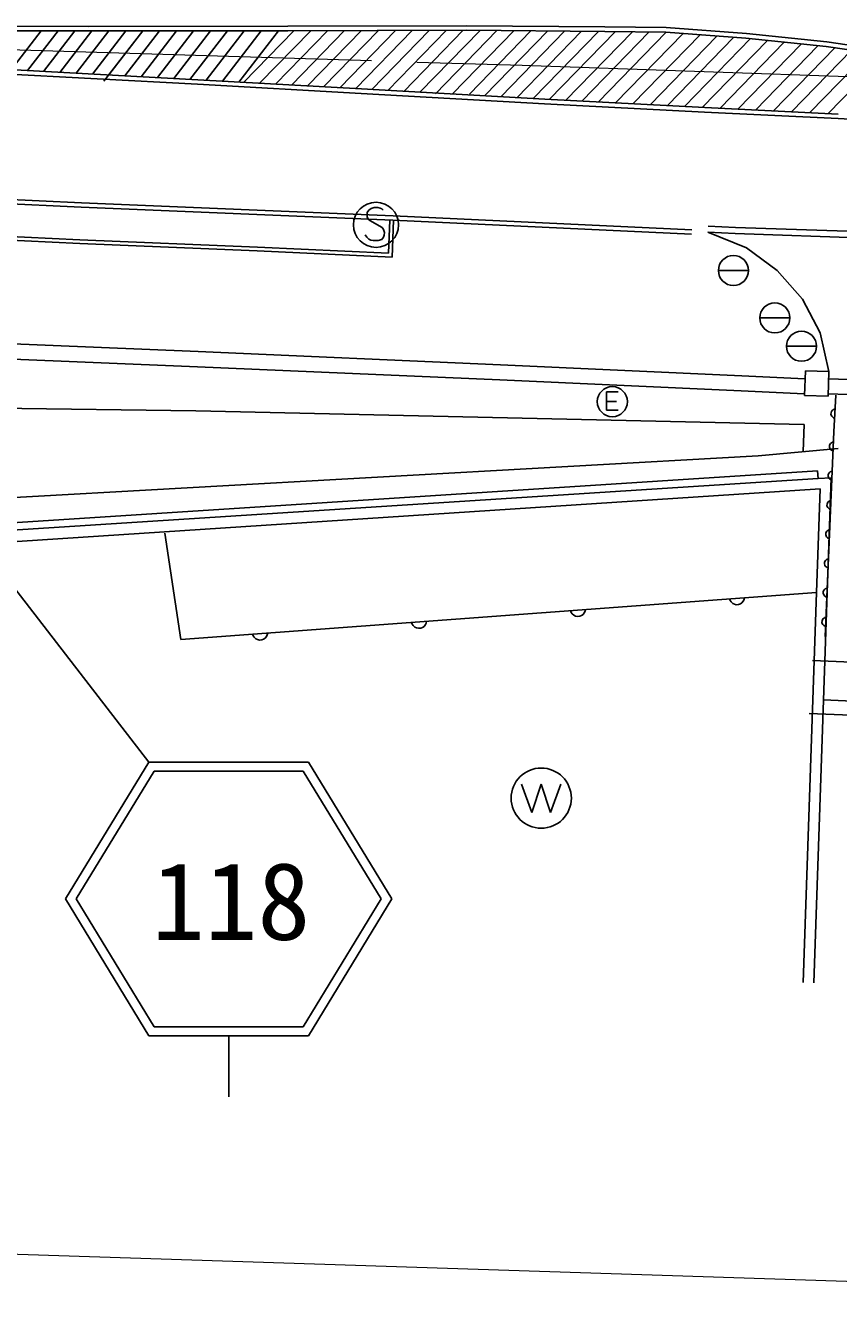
# Model space of a CAD drawing. Units: millimetres, scale not verified. Extents: x 39992 to 679863, y 19996 to 379924.
# Drawn here: x 306487 to 333352, y 248144 to 290770 of the extents above; entities that cross this region are included whole.
import ezdxf
from ezdxf.enums import TextEntityAlignment as Align

# ---------------------------------------------------------------- set-up
doc = ezdxf.new("R2010")
doc.units = ezdxf.units.MM
doc.header["$LTSCALE"] = 999.799
doc.linetypes.add('CHAIN', pattern=[18.5, 12, -1.5, 3.5, -1.5])
for name, color, linetype, lineweight in [('M-BGD', 7, 'Continuous', 25), ('M-BMK', 2, 'CHAIN', 13), ('M-STR-HTXT', 7, 'Continuous', 13), ('M-STR-STRC', 7, 'Continuous', 25)]:
    doc.layers.add(name, color=color, linetype=linetype, lineweight=lineweight)
doc.styles.add('ＭＳ ゴシック', font='')
doc.styles.get('ＭＳ ゴシック').set_extended_font_data('MS Gothic')

msp = doc.modelspace()

# ---------------------------------------------------------------- linework, layer by layer
at = {"layer": 'M-BGD'}
for p, q in [((304423.7, 290761.2), (308563.7, 290750.1)), ((308563.7, 290750.1), (315150.7, 290753.4)), ((315150.7, 290753.4), (321065.6, 290769.8)), ((321065.6, 290769.8), (325636.4, 290735.6)), ((325636.4, 290735.6), (327659.9, 290709.8)), ((327659.9, 290709.8), (330314.7, 290513.1)), ((304423.3, 290611.2), (308563.8, 290600.2)), ((306000.6, 289316.9), (306993.7, 290604.6)), ((306539.3, 289287.9), (307553.6, 290603.1)), ((307077.9, 289258.9), (308113.5, 290601.7)), ((307616.6, 289229.9), (308673.3, 290600.2)), ((308153.9, 289201), (309233.2, 290600.5)), ((308563.8, 290600.2), (315151.1, 290603.4)), ((308691.3, 289172.1), (309793.1, 290600.8)), ((309069.8, 288937.1), (310353, 290601)), ((309228.7, 289143.2), (310353, 290601)), ((309766.1, 289114.3), (310912.9, 290601.3)), ((310303.4, 289085.4), (311472.8, 290601.6)), ((310840.8, 289056.4), (312032.7, 290601.9)), ((311378.2, 289027.5), (312592.6, 290602.1)), ((311915.6, 288998.6), (313152.4, 290602.4)), ((312452.5, 288969.1), (313712.3, 290602.7)), ((312989, 288939), (314272.2, 290603)), ((313533.6, 288908.5), (314840.6, 290603.2)), ((315348.3, 290604.7), (313689.5, 288899.8)), ((315908.2, 290606.3), (314218.9, 288870.2)), ((316468.1, 290607.9), (314748.4, 288840.5)), ((315151.1, 290603.4), (321064.4, 290619.9)), ((317027.9, 290609.5), (315277.9, 288810.8)), ((317587.8, 290611.1), (315807.4, 288781.2)), ((318147.7, 290612.7), (316336.8, 288751.5)), ((318707.6, 290614.2), (316866.3, 288721.9)), ((319267.5, 290615.8), (317395.8, 288692.2)), ((319827.4, 290617.4), (317925.2, 288662.5)), ((320387.3, 290619.1), (318454.6, 288632.8)), ((320947.1, 290620.8), (318983.9, 288603)), ((321507, 290616.4), (319518.8, 288573)), ((322066.9, 290612), (320034.9, 288523.6)), ((322626.7, 290607.5), (320594.8, 288519.2)), ((321064.4, 290619.9), (325634.5, 290585.6)), ((323186.6, 290603.1), (321154.7, 288514.8)), ((323746.5, 290598.7), (321658.6, 288452.8)), ((324306.4, 290594.3), (322193.5, 288422.8)), ((324866.2, 290589.9), (322728.4, 288392.7)), ((325426.1, 290585.5), (323263.4, 288362.7)), ((325986, 290581), (323798.9, 288333.3)), ((326545.8, 290573.7), (324338.7, 288305.3)), ((327105.6, 290566.4), (324878.5, 288277.4)), ((327665.5, 290559), (325418.3, 288249.4)), ((325634.5, 290585.6), (327653.4, 290559.9)), ((328223.8, 290516.6), (325989.1, 288219.9)), ((328782, 290474.1), (326559.9, 288190.3)), ((329340.3, 290431.7), (327130.7, 288160.8)), ((327653.4, 290559.9), (330301.3, 290363.7)), ((329898.6, 290389.3), (327701.5, 288131.2)), ((330456.9, 290346.8), (328272.3, 288101.7)), ((331013.5, 290286.6), (328858.1, 288071.3)), ((330301.3, 290363.7), (332957.6, 290086.7)), ((330314.7, 290513.1), (332976.2, 290235.5)), ((331570.1, 290226.3), (329445.4, 288042.6)), ((332126.8, 290166.1), (330033, 288014.2)), ((332683.4, 290105.8), (330620.5, 287985.7)), ((333240, 290045.6), (331208.1, 287957.2)), ((333789.9, 289965.6), (331807.6, 287928.2)), ((334344, 289884.9), (332411.6, 287898.9)), ((332957.6, 290086.7), (337693.7, 289397.5)), ((332976.2, 290235.5), (337716.6, 289545.7)), ((334898, 289804.3), (333015.6, 287869.7)), ((312168.5, 288834.8), (305093.6, 289215.5)), ((312176.5, 288984.6), (305101.6, 289365.3)), ((317575.3, 288531.9), (312168.5, 288834.8)), ((317583.7, 288681.7), (312176.5, 288984.6)), ((323652.5, 288340.8), (317583.7, 288681.7)), ((323644.1, 288191.1), (317575.3, 288531.9)), ((328928.8, 287917.5), (323644.1, 288191.1)), ((328936.6, 288067.3), (323652.5, 288340.8)), ((333347.4, 287703.4), (328928.8, 287917.5)), ((333354.7, 287853.2), (328936.6, 288067.3)), ((336223.4, 287546.9), (333347.4, 287703.4)), ((308327, 284918.2), (302591, 285190.2)), ((308319.9, 284768.4), (302585, 285040.3)), ((318624.8, 284339.8), (308320.8, 284768.4)), ((318631, 284489.7), (308327, 284918.2)), ((318008.8, 284759.9), (317911.4, 284733.6)), ((318125.1, 284759.9), (318008.8, 284759.9)), ((318203.8, 284744.9), (318125.1, 284759.9)), ((318260, 284718.6), (318203.8, 284744.9)), ((317780.1, 284594.9), (317776.4, 284508.7)), ((317776.4, 284508.7), (317780.1, 284452.4)), ((317828.9, 284677.4), (317780.1, 284594.9)), ((317780.1, 284452.4), (317810.1, 284377.4)), ((317810.1, 284377.4), (317862.6, 284336.2)), ((317911.4, 284733.6), (317828.9, 284677.4)), ((317862.6, 284336.2), (318271.3, 284100)), ((318301.3, 284673.6), (318260, 284718.6)), ((318527.7, 284343.9), (318482.1, 283251.7)), ((318647.6, 284338.9), (318597, 283126.3)), ((328502.2, 283877.8), (318624, 284339.9)), ((328509.2, 284027.6), (318631, 284489.7)), ((308275.4, 283697), (302540.4, 283968.9)), ((318271.3, 284100), (318316.3, 284032.5)), ((318316.3, 284032.5), (318346.3, 283938.8)), ((318346.3, 283938.8), (318338.8, 283848.8)), ((329042, 283944.5), (330323.9, 283430.2)), ((329947.7, 283906.1), (329042, 283944.5)), ((329956.2, 284105.9), (329050.5, 284144.3)), ((336456.5, 283678.5), (329947.7, 283906.1)), ((336463.5, 283878.3), (329956.2, 284105.9)), ((308270.4, 283577.1), (302535.4, 283849)), ((314138.7, 283333.1), (308270.4, 283577.1)), ((314144.2, 283452.9), (308275.4, 283697)), ((317765.1, 283777.6), (317712.6, 283863.8)), ((317825.1, 283721.3), (317765.1, 283777.6)), ((317896.4, 283687.6), (317825.1, 283721.3)), ((317971.3, 283676.3), (317896.4, 283687.6)), ((318143.8, 283676.3), (317971.3, 283676.3)), ((318260, 283710.1), (318143.8, 283676.3)), ((318312.5, 283777.6), (318260, 283710.1)), ((318338.8, 283848.8), (318312.5, 283777.6)), ((318597, 283126.3), (314138.7, 283333.1)), ((318482.1, 283251.7), (314144.2, 283452.9)), ((330323.9, 283430.2), (331337.3, 282676.5)), ((329390.2, 282679.5), (330385, 282679.5)), ((331337.3, 282676.5), (332166, 281736.5)), ((332166, 281736.5), (332751.6, 280618)), ((330759.5, 281113.3), (331754.3, 281113.3)), ((332751.6, 280618), (333045.2, 279336.6)), ((312189.6, 279997.1), (304205, 280331.6)), ((331640.9, 280176.8), (332635.7, 280176.8)), ((331640.9, 280176.8), (332635.7, 280176.8)), ((312168.7, 279497.6), (304185.7, 279832.1)), ((322181, 279565), (312189.6, 279997.1)), ((322159.4, 279065.6), (312168.7, 279497.6)), ((330163.6, 279199.4), (322181, 279565)), ((332245.6, 279099.4), (330163.6, 279199.4)), ((332266.1, 279360.7), (332240.8, 278545.6)), ((333045.2, 279336.6), (332266.1, 279360.7)), ((333020, 278521.5), (333045.2, 279336.6)), ((330140.7, 278700), (322159.4, 279065.6)), ((333040.9, 279102.1), (340086.7, 278861.3)), ((326077.2, 278669.4), (325687.3, 278669.4)), ((325687.3, 278669.4), (325687.3, 278059.5)), ((332221.6, 278600), (330140.7, 278700)), ((332240.8, 278545.6), (333020, 278521.5)), ((333023.8, 278602.5), (340069.6, 278361.7)), ((333209.8, 277345.8), (333268.5, 278556.5)), ((294143.4, 278278.6), (312112.4, 278046)), ((312112.4, 278046), (332227.6, 277588.8)), ((325687.3, 278344.5), (326017.2, 278344.5)), ((325687.3, 278059.5), (326077.2, 278059.5)), ((333112.9, 277934), (333115.2, 277980.4)), ((333121.7, 277898.3), (333112.9, 277934)), ((333115.2, 277980.4), (333127.4, 278015.1)), ((333127.4, 278015.1), (333146.9, 278047.2)), ((333146.9, 278047.2), (333181.3, 278074.8)), ((333181.3, 278074.8), (333211.4, 278091.4)), ((333211.4, 278091.4), (333246.4, 278100.9)), ((332227.6, 277588.8), (332191.4, 276692.5)), ((333138.1, 277864.4), (333121.7, 277898.3)), ((333169.7, 277834.4), (333138.1, 277864.4)), ((333198, 277815), (333169.7, 277834.4)), ((333231.9, 277801.3), (333198, 277815)), ((332921, 270582.2), (333209.8, 277345.8)), ((330700.7, 276553.6), (333349.8, 276800.4)), ((333063, 276844.8), (333065, 276891.3)), ((333072, 276809.2), (333063, 276844.8)), ((333065, 276891.3), (333077, 276926)), ((333088.6, 276775.4), (333072, 276809.2)), ((333077, 276926), (333096.4, 276958.2)), ((333120.4, 276745.5), (333088.6, 276775.4)), ((333096.4, 276958.2), (333130.6, 276986)), ((333148.8, 276726.3), (333120.4, 276745.5)), ((333130.6, 276986), (333160.6, 277002.8)), ((333182.8, 276712.9), (333148.8, 276726.3)), ((333160.6, 277002.8), (333195.5, 277012.5)), ((303934.3, 275059.2), (330700.7, 276553.6)), ((303834.9, 274199.9), (332670.5, 276055.8)), ((303851, 273950.5), (332686.6, 275806.4)), ((332670.5, 276055.8), (332686.6, 275806.4)), ((332686.6, 275806.4), (333123.8, 275825.5)), ((332983.3, 272026.6), (333123.8, 275825.5)), ((333021.8, 275878.6), (333023.8, 275925)), ((333030.8, 275842.9), (333021.8, 275878.6)), ((333023.8, 275925), (333035.8, 275959.8)), ((333047.4, 275809.2), (333030.8, 275842.9)), ((333035.8, 275959.8), (333055.2, 275992)), ((333079.1, 275779.3), (333047.4, 275809.2)), ((333055.2, 275992), (333089.4, 276019.8)), ((333089.4, 276019.8), (333119.4, 276036.5)), ((333119.4, 276036.5), (333154.3, 276046.3)), ((332760.1, 275460.5), (300931.5, 273381.3)), ((332633.7, 272039.5), (332760.1, 275460.5)), ((333107.6, 275760.1), (333079.1, 275779.3)), ((333141.5, 275746.6), (333107.6, 275760.1)), ((332980.5, 274912.4), (332982.5, 274958.8)), ((332982.5, 274958.8), (332994.5, 274993.6)), ((332994.5, 274993.6), (333013.9, 275025.8)), ((333013.9, 275025.8), (333048.1, 275053.6)), ((333048.1, 275053.6), (333078.1, 275070.3)), ((333078.1, 275070.3), (333113, 275080.1)), ((332989.5, 274876.7), (332980.5, 274912.4)), ((333006.1, 274843), (332989.5, 274876.7)), ((333037.8, 274813.1), (333006.1, 274843)), ((333066.3, 274793.9), (333037.8, 274813.1)), ((333100.2, 274780.4), (333066.3, 274793.9)), ((332972.7, 274059.5), (333006.9, 274087.4)), ((333006.9, 274087.4), (333036.9, 274104.1)), ((333036.9, 274104.1), (333071.8, 274113.9)), ((311608.6, 270480.1), (311088.4, 273994.6)), ((332939.3, 273946.1), (332941.3, 273992.6)), ((332948.3, 273910.5), (332939.3, 273946.1)), ((332941.3, 273992.6), (332953.3, 274027.4)), ((332964.9, 273876.8), (332948.3, 273910.5)), ((332953.3, 274027.4), (332972.7, 274059.5)), ((332996.6, 273846.9), (332964.9, 273876.8)), ((333025, 273827.6), (332996.6, 273846.9)), ((333059, 273814.2), (333025, 273827.6)), ((332898, 272979.9), (332900, 273026.4)), ((332907, 272944.3), (332898, 272979.9)), ((332900, 273026.4), (332912, 273061.1)), ((332923.6, 272910.5), (332907, 272944.3)), ((332912, 273061.1), (332931.4, 273093.3)), ((332955.3, 272880.7), (332923.6, 272910.5)), ((332931.4, 273093.3), (332965.6, 273121.1)), ((332983.8, 272861.4), (332955.3, 272880.7)), ((332965.6, 273121.1), (332995.6, 273137.9)), ((333017.7, 272848), (332983.8, 272861.4)), ((332995.6, 273137.9), (333030.5, 273147.6)), ((332633.6, 272038.5), (311608.6, 270480.1)), ((332633.6, 272038.5), (332194.7, 259141.8)), ((332983.3, 272026.6), (332544.4, 259129.4)), ((332856.8, 272013.7), (332858.8, 272060.1)), ((332865.8, 271978), (332856.8, 272013.7)), ((332858.8, 272060.1), (332870.8, 272094.9)), ((332882.3, 271944.3), (332865.8, 271978)), ((332870.8, 272094.9), (332890.2, 272127.1)), ((332890.2, 272127.1), (332924.4, 272154.9)), ((332924.4, 272154.9), (332954.3, 272171.6)), ((332954.3, 272171.6), (332989.3, 272181.4)), ((329779.2, 271769.3), (329756.2, 271825.2)), ((329812.7, 271722.9), (329779.2, 271769.3)), ((329865.4, 271671.7), (329812.7, 271722.9)), ((329922.4, 271645.8), (329865.4, 271671.7)), ((329982.3, 271632.7), (329922.4, 271645.8)), ((330059.6, 271638.4), (329982.3, 271632.7)), ((330116.8, 271660.2), (330059.6, 271638.4)), ((330169.5, 271694.2), (330116.8, 271660.2)), ((330212.8, 271752.6), (330169.5, 271694.2)), ((330239.1, 271803.4), (330212.8, 271752.6)), ((330254.8, 271862.2), (330239.1, 271803.4)), ((332914.1, 271914.4), (332882.3, 271944.3)), ((332942.5, 271895.2), (332914.1, 271914.4)), ((332976.5, 271881.7), (332942.5, 271895.2)), ((324522.9, 271379.7), (324500, 271435.6)), ((324556.4, 271333.3), (324522.9, 271379.7)), ((324609.1, 271282.1), (324556.4, 271333.3)), ((324666.2, 271256.2), (324609.1, 271282.1)), ((324726, 271243.1), (324666.2, 271256.2)), ((324803.3, 271248.8), (324726, 271243.1)), ((324860.6, 271270.6), (324803.3, 271248.8)), ((324913.2, 271304.6), (324860.6, 271270.6)), ((324956.5, 271363), (324913.2, 271304.6)), ((324982.8, 271413.8), (324956.5, 271363)), ((324998.5, 271472.6), (324982.8, 271413.8)), ((332817.5, 271093.9), (332829.5, 271128.7)), ((332829.5, 271128.7), (332848.9, 271160.9)), ((332848.9, 271160.9), (332883.1, 271188.7)), ((332883.1, 271188.7), (332913.1, 271205.4)), ((332913.1, 271205.4), (332948, 271215.2)), ((314486, 270693.4), (314470.3, 270634.6)), ((319266.7, 270990.1), (319243.7, 271046)), ((319300.2, 270943.7), (319266.7, 270990.1)), ((319352.8, 270892.5), (319300.2, 270943.7)), ((319409.9, 270866.6), (319352.8, 270892.5)), ((319469.8, 270853.5), (319409.9, 270866.6)), ((319547, 270859.3), (319469.8, 270853.5)), ((319604.3, 270881), (319547, 270859.3)), ((319657, 270915), (319604.3, 270881)), ((319700.2, 270973.4), (319657, 270915)), ((319726.6, 271024.2), (319700.2, 270973.4)), ((319742.3, 271083), (319726.6, 271024.2)), ((332815.5, 271047.5), (332817.5, 271093.9)), ((332824.5, 271011.8), (332815.5, 271047.5)), ((332841.1, 270978.1), (332824.5, 271011.8)), ((332872.8, 270948.2), (332841.1, 270978.1)), ((332901.3, 270929), (332872.8, 270948.2)), ((332935.2, 270915.5), (332901.3, 270929)), ((314010.4, 270600.5), (313987.5, 270656.5)), ((314043.9, 270554.1), (314010.4, 270600.5)), ((314096.6, 270502.9), (314043.9, 270554.1)), ((314153.6, 270477), (314096.6, 270502.9)), ((314213.5, 270463.9), (314153.6, 270477)), ((314290.8, 270469.7), (314213.5, 270463.9)), ((314348.1, 270491.4), (314290.8, 270469.7)), ((314400.7, 270525.4), (314348.1, 270491.4)), ((314444, 270583.8), (314400.7, 270525.4)), ((314470.3, 270634.6), (314444, 270583.8)), ((340031.1, 269470.2), (332501.4, 269784.7)), ((339497.9, 268185), (332869.8, 268492)), ((339940.8, 267718.3), (332393.6, 268033.5)), ((322882.2, 265702.7), (323217.1, 264767.9)), ((323217.1, 264767.9), (323532, 265702.7)), ((323532, 265702.7), (323842, 264767.9)), ((323842, 264767.9), (324176.9, 265702.7))]:
    msp.add_line(p, q, dxfattribs=at)
for centre, radius in [((318068.8, 284190), 746.1), ((329887.6, 282679.5), 497.4), ((331256.9, 281113.3), 497.4), ((332138.3, 280176.8), 497.4), ((332138.3, 280176.8), 497.4), ((325882.2, 278344.5), 497.4), ((323532.1, 265237.8), 994.8)]:
    msp.add_circle(centre, radius, dxfattribs=at)
at = {"layer": 'M-BMK'}
for p, q in [((305926.6, 289990.3), (322901.9, 289464.8)), ((322901.9, 289464.8), (340075, 288872.6))]:
    msp.add_line(p, q, dxfattribs=at)
at = {"layer": 'M-STR-HTXT'}
msp.add_line((252053, 251912.6), (368579.2, 248144.2), dxfattribs=at)
at = {"layer": 'M-STR-STRC'}
for p, q in [((310560.6, 266431.5), (296421, 284687)), ((310560.6, 266431.5), (307797.6, 261905.2)), ((310560.6, 266431.5), (315831, 266431.5)), ((318594, 261905.2), (315831, 266431.5)), ((310728.4, 266129.8), (308149.5, 261905.2)), ((310728.4, 266129.8), (315663.2, 266129.8)), ((318242.1, 261905.2), (315663.2, 266129.8)), ((307797.6, 261905.2), (310560.6, 257378.9)), ((308149.5, 261905.2), (310728.4, 257680.7)), ((315663.2, 257680.7), (318242.1, 261905.2)), ((315831, 257378.9), (318594, 261905.2)), ((310728.4, 257680.7), (315663.2, 257680.7)), ((310560.6, 257378.9), (315831, 257378.9)), ((313195.8, 257378.9), (313195.8, 255367.2))]:
    msp.add_line(p, q, dxfattribs=at)

# ---------------------------------------------------------------- texts
at = {"layer": 'M-STR-STRC', "style": 'ＭＳ ゴシック'}
msp.add_text('118', height=2565, dxfattribs=at).set_placement((310658.8, 259783.9), align=Align.BOTTOM_LEFT)

doc.saveas('drawing.dxf')
